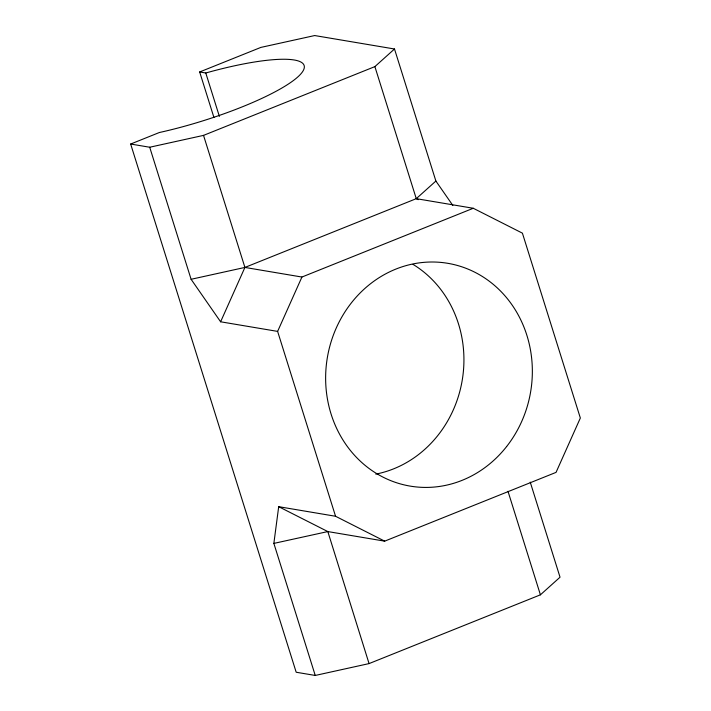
<?xml version="1.0" encoding="UTF-8"?>
<svg xmlns="http://www.w3.org/2000/svg" width="711" height="711" viewBox="0 0 711 711"><rect width="100%" height="100%" fill="white"/><g stroke="black" fill="none" stroke-linecap="round" stroke-linejoin="round"><path stroke-width="1.07" d="M315.24 675.45L273.859 543.4L278.694 506.685L335.556 516.266L384.687 541.151L556.046 472.38L580.345 418.024L522.407 233.155L473.277 208.27L416.273 198.671L244.913 267.434L191.099 279.29L149.71 147.239L130.655 144.031L296.185 672.242L315.24 675.45L369.062 663.594L540.413 594.823L560.037 577.208L530.237 482.129M335.556 516.266L277.619 331.397L220.614 321.79L244.913 267.434L203.533 135.383L149.71 147.239M277.619 331.397L301.926 277.041L473.277 208.27M203.533 135.383L374.884 66.612L394.498 48.997L435.887 181.047L452.845 205.461M418.237 199.667L416.273 198.671L435.887 181.047M213.931 117.484L199.667 71.962L260.866 47.406L314.689 35.55L394.498 48.997M130.655 144.031L159.335 132.522A112.978 22.521 -17.4 0 0 301.766 72.798A112.978 22.521 -17.4 0 0 205.781 72.993L199.667 71.962M273.859 543.4L327.824 531.57L384.687 541.151M244.913 267.434L301.926 277.041M278.694 506.685L327.824 531.57L369.062 663.594M191.099 279.29L220.614 321.79M374.884 66.612L416.273 198.671M205.781 72.993L219.379 116.4M507.992 491.301L540.413 594.823M413.038 264.394A112.978 103.077 -80.4 0 1 462.026 381.389A112.978 103.077 -80.4 0 1 375.79 474.121M506.614 446.552A112.978 103.077 -80.4 0 0 449.272 263.577A112.978 103.077 -80.4 0 0 331.068 414.006A112.978 103.077 -80.4 0 0 506.614 446.552"/></g></svg>
